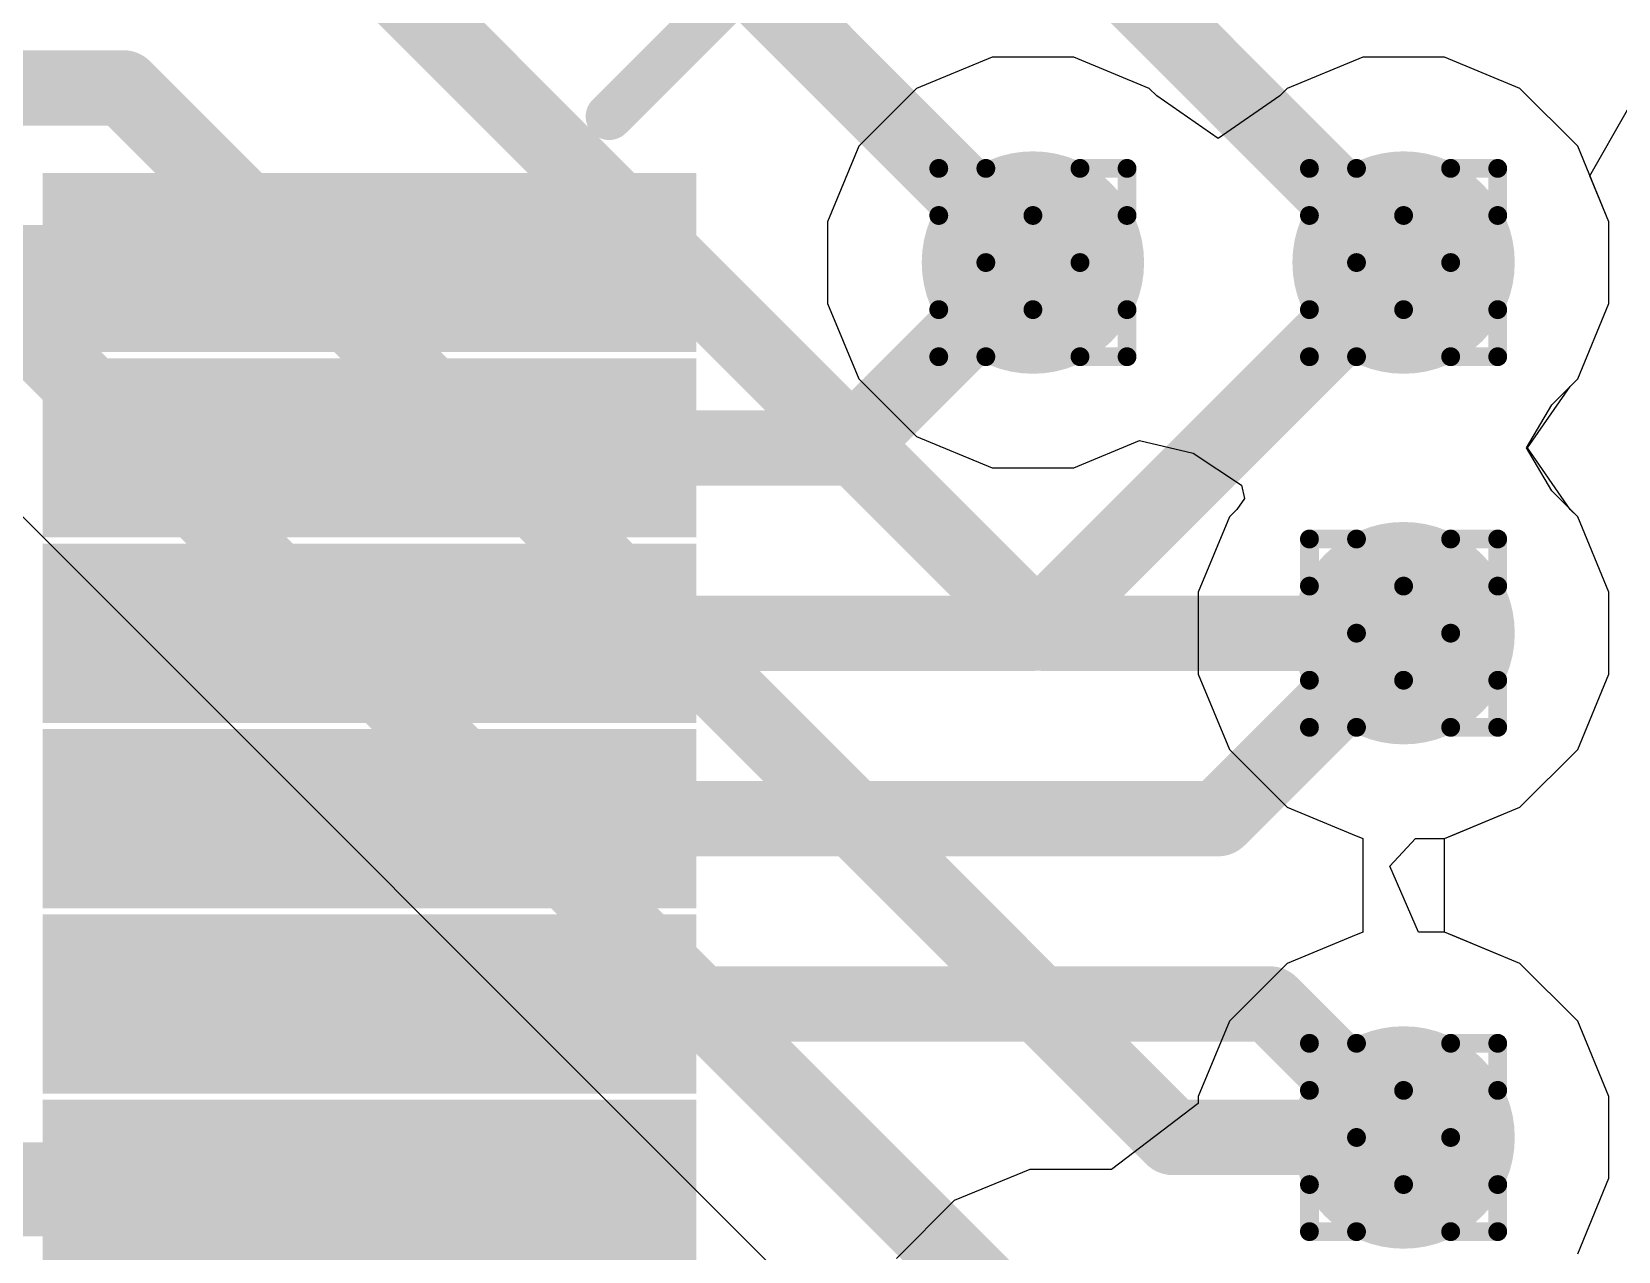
# Model space of a CAD drawing. Header units: inches. Extents: x -11 to 5379, y 0 to 5429.
# Drawn here: x 136.707 to 140.987, y 61.887 to 65.176 of the extents above; entities that cross this region are included whole.
import ezdxf

# ---------------------------------------------------------------- set-up
doc = ezdxf.new("R2010")
doc.units = ezdxf.units.IN
for name, color, linetype in [('Bottom Layer', 5, 'Continuous'), ('Drill Drawing', 1, 'Continuous'), ('GND', 16, 'Continuous'), ('PWR', 76, 'Continuous'), ('Top Layer', 1, 'Continuous'), ('Top Overlay', 2, 'Continuous'), ('Top Paste', 8, 'Continuous'), ('Top Solder', 216, 'Continuous'), ('Via Holes', 16, 'Continuous')]:
    doc.layers.add(name, color=color, linetype=linetype)

# ---------------------------------------------------------------- blocks, each defined once
blk = doc.blocks.new('LQFP_144_20_20__157')
at = {"layer": 'Top Layer'}
for points in [[(-11.46, 8.89), (-9.9, 8.89), (-9.9, 8.61), (-11.46, 8.61)], [(-11.46, 8.39), (-9.9, 8.39), (-9.9, 8.11), (-11.46, 8.11)], [(-11.46, 7.89), (-9.9, 7.89), (-9.9, 7.61), (-11.46, 7.61)], [(-11.46, 7.39), (-9.9, 7.39), (-9.9, 7.11), (-11.46, 7.11)], [(-11.46, 6.89), (-9.9, 6.89), (-9.9, 6.61), (-11.46, 6.61)], [(-11.46, 6.39), (-9.9, 6.39), (-9.9, 6.11), (-11.46, 6.11)]]:
    blk.add_hatch(color=1, dxfattribs=at).paths.add_polyline_path(points)
at = {"layer": 'Top Paste'}
for points in [[(-11.46, 8.89), (-9.9, 8.89), (-9.9, 8.61), (-11.46, 8.61)], [(-11.46, 8.39), (-9.9, 8.39), (-9.9, 8.11), (-11.46, 8.11)], [(-11.46, 7.89), (-9.9, 7.89), (-9.9, 7.61), (-11.46, 7.61)], [(-11.46, 7.39), (-9.9, 7.39), (-9.9, 7.11), (-11.46, 7.11)], [(-11.46, 6.89), (-9.9, 6.89), (-9.9, 6.61), (-11.46, 6.61)], [(-11.46, 6.39), (-9.9, 6.39), (-9.9, 6.11), (-11.46, 6.11)]]:
    blk.add_hatch(color=8, dxfattribs=at).paths.add_polyline_path(points)
at = {"layer": 'Top Solder'}
for points in [[(-11.5616, 8.9916), (-9.7984, 8.9916), (-9.7984, 8.5084), (-11.5616, 8.5084)], [(-11.5616, 8.4916), (-9.7984, 8.4916), (-9.7984, 8.0084), (-11.5616, 8.0084)], [(-11.5616, 7.9916), (-9.7984, 7.9916), (-9.7984, 7.5084), (-11.5616, 7.5084)], [(-11.5616, 7.4916), (-9.7984, 7.4916), (-9.7984, 7.0084), (-11.5616, 7.0084)], [(-11.5616, 6.9916), (-9.7984, 6.9916), (-9.7984, 6.5084), (-11.5616, 6.5084)], [(-11.5616, 6.4916), (-9.7984, 6.4916), (-9.7984, 6.0084), (-11.5616, 6.0084)]]:
    blk.add_hatch(color=216, dxfattribs=at).paths.add_polyline_path(points)
at = {"layer": 'Top Overlay'}
blk.add_lwpolyline([(-10.033, 9.144, 0.127, 0.127, 0), (-9.144, 10.033, 0.127, 0.127, 0)], format="xyseb", dxfattribs=at)
blk.add_lwpolyline([(-10.0648, 9.144, 0.0635, 0.0635, 1), (-10.0013, 9.144, 0.0635, 0.0635, 1)], format="xyseb", close=True, dxfattribs=at)

msp = doc.modelspace()

# ---------------------------------------------------------------- hatches: boundary and pattern name
at = {"layer": 'Bottom Layer'}
h = msp.add_hatch(color=5, dxfattribs=at)
edge = h.paths.add_edge_path()
edge.add_arc((139.4078, 64.5538), 0.3, 0, 360)
h = msp.add_hatch(color=5, dxfattribs=at)
edge = h.paths.add_edge_path()
edge.add_arc((140.4078, 64.5538), 0.3, 0, 360)
h = msp.add_hatch(color=5, dxfattribs=at)
edge = h.paths.add_edge_path()
edge.add_arc((140.4078, 63.5541), 0.3, 0, 360)
h = msp.add_hatch(color=5, dxfattribs=at)
edge = h.paths.add_edge_path()
edge.add_arc((140.4078, 62.1938), 0.3, 0, 360)
at = {"layer": 'GND'}
h = msp.add_hatch(color=16, dxfattribs=at)
edge = h.paths.add_edge_path()
edge.add_arc((139.4078, 64.5538), 0.3, 0, 360)
h = msp.add_hatch(color=16, dxfattribs=at)
edge = h.paths.add_edge_path()
edge.add_arc((140.4078, 64.5538), 0.3, 0, 360)
h = msp.add_hatch(color=16, dxfattribs=at)
edge = h.paths.add_edge_path()
edge.add_arc((140.4078, 63.5541), 0.3, 0, 360)
h = msp.add_hatch(color=16, dxfattribs=at)
edge = h.paths.add_edge_path()
edge.add_arc((140.4078, 62.1938), 0.3, 0, 360)
at = {"layer": 'PWR'}
h = msp.add_hatch(color=76, dxfattribs=at)
edge = h.paths.add_edge_path()
edge.add_arc((139.4078, 64.5538), 0.3, 0, 360)
h = msp.add_hatch(color=76, dxfattribs=at)
edge = h.paths.add_edge_path()
edge.add_arc((140.4078, 64.5538), 0.3, 0, 360)
h = msp.add_hatch(color=76, dxfattribs=at)
edge = h.paths.add_edge_path()
edge.add_arc((140.4078, 63.5541), 0.3, 0, 360)
h = msp.add_hatch(color=76, dxfattribs=at)
edge = h.paths.add_edge_path()
edge.add_arc((140.4078, 62.1938), 0.3, 0, 360)
at = {"layer": 'Top Layer'}
h = msp.add_hatch(color=1, dxfattribs=at)
edge = h.paths.add_edge_path()
edge.add_arc((139.4078, 64.5538), 0.3, 0, 360)
h = msp.add_hatch(color=1, dxfattribs=at)
edge = h.paths.add_edge_path()
edge.add_arc((140.4078, 64.5538), 0.3, 0, 360)
h = msp.add_hatch(color=1, dxfattribs=at)
edge = h.paths.add_edge_path()
edge.add_arc((140.4078, 63.5541), 0.3, 0, 360)
h = msp.add_hatch(color=1, dxfattribs=at)
edge = h.paths.add_edge_path()
edge.add_arc((140.4078, 62.1938), 0.3, 0, 360)
at = {"layer": 'Via Holes'}
h = msp.add_hatch(color=7, dxfattribs=at)
edge = h.paths.add_edge_path()
edge.add_arc((139.4078, 64.5538), 0.15, 0, 360)
h = msp.add_hatch(color=7, dxfattribs=at)
edge = h.paths.add_edge_path()
edge.add_arc((140.4078, 64.5538), 0.15, 0, 360)
h = msp.add_hatch(color=7, dxfattribs=at)
edge = h.paths.add_edge_path()
edge.add_arc((140.4078, 63.5541), 0.15, 0, 360)
h = msp.add_hatch(color=7, dxfattribs=at)
edge = h.paths.add_edge_path()
edge.add_arc((140.4078, 62.1938), 0.15, 0, 360)

# ---------------------------------------------------------------- linework, layer by layer
at = {"layer": 'Bottom Layer'}
msp.add_line((136.3827, 64.1678), (138.9554, 61.5951), dxfattribs=at)
for points in [[(138.4201, 66.5415, 0.2032, 0.2032, 0), (140.4078, 64.5538, 0.2032, 0.2032, 0)], [(137.9223, 66.0393, 0.2032, 0.2032, 0), (139.4078, 64.5538, 0.2032, 0.2032, 0)], [(137.4672, 65.5169, 0.2032, 0.2032, 0), (139.43, 63.5541, 0.2032, 0.2032, 0)], [(132.6282, 65.0249, 0.2032, 0.2032, 0), (136.9542, 65.0249, 0.2032, 0.2032, 0)], [(136.9542, 65.0249, 0.2032, 0.2032, 0), (139.7853, 62.1938, 0.2032, 0.2032, 0)], [(136.5329, 64.5304, 0.2032, 0.2032, 0), (139.5094, 61.5538, 0.2032, 0.2032, 0)], [(139.43, 63.5541, 0.2032, 0.2032, 0), (140.4078, 63.5541, 0.2032, 0.2032, 0)], [(139.7853, 62.1938, 0.2032, 0.2032, 0), (140.4078, 62.1938, 0.2032, 0.2032, 0)]]:
    msp.add_lwpolyline(points, format="xyseb", dxfattribs=at)
for points in [[(136.9034, 65.0249, 0.1016, 0.1016, 1), (137.005, 65.0249, 0.1016, 0.1016, 1)], [(136.9034, 65.0249, 0.1016, 0.1016, 1), (137.005, 65.0249, 0.1016, 0.1016, 1)], [(139.357, 64.5538, 0.1016, 0.1016, 1), (139.4586, 64.5538, 0.1016, 0.1016, 1)], [(140.357, 64.5538, 0.1016, 0.1016, 1), (140.4586, 64.5538, 0.1016, 0.1016, 1)], [(139.3792, 63.5541, 0.1016, 0.1016, 1), (139.4808, 63.5541, 0.1016, 0.1016, 1)], [(139.3792, 63.5541, 0.1016, 0.1016, 1), (139.4808, 63.5541, 0.1016, 0.1016, 1)], [(140.357, 63.5541, 0.1016, 0.1016, 1), (140.4586, 63.5541, 0.1016, 0.1016, 1)], [(139.7345, 62.1938, 0.1016, 0.1016, 1), (139.8361, 62.1938, 0.1016, 0.1016, 1)], [(139.7345, 62.1938, 0.1016, 0.1016, 1), (139.8361, 62.1938, 0.1016, 0.1016, 1)], [(140.357, 62.1938, 0.1016, 0.1016, 1), (140.4586, 62.1938, 0.1016, 0.1016, 1)]]:
    msp.add_lwpolyline(points, format="xyseb", close=True, dxfattribs=at)
at = {"layer": 'Drill Drawing'}
for points in [[(139.1538, 64.6808, 0.0508, 0.0508, 0), (139.1538, 64.8078, 0.0508, 0.0508, 0)], [(139.1538, 64.8078, 0.0508, 0.0508, 0), (139.2808, 64.8078, 0.0508, 0.0508, 0)], [(139.2808, 64.8078, 0.0508, 0.0508, 0), (139.4078, 64.6808, 0.0508, 0.0508, 0)], [(139.4078, 64.6808, 0.0508, 0.0508, 0), (139.5348, 64.8078, 0.0508, 0.0508, 0)], [(139.5348, 64.8078, 0.0508, 0.0508, 0), (139.6618, 64.8078, 0.0508, 0.0508, 0)], [(139.6618, 64.6808, 0.0508, 0.0508, 0), (139.6618, 64.8078, 0.0508, 0.0508, 0)], [(140.1538, 64.6808, 0.0508, 0.0508, 0), (140.1538, 64.8078, 0.0508, 0.0508, 0)], [(140.1538, 64.8078, 0.0508, 0.0508, 0), (140.2808, 64.8078, 0.0508, 0.0508, 0)], [(140.2808, 64.8078, 0.0508, 0.0508, 0), (140.4078, 64.6808, 0.0508, 0.0508, 0)], [(140.4078, 64.6808, 0.0508, 0.0508, 0), (140.5348, 64.8078, 0.0508, 0.0508, 0)], [(140.5348, 64.8078, 0.0508, 0.0508, 0), (140.6618, 64.8078, 0.0508, 0.0508, 0)], [(140.6618, 64.6808, 0.0508, 0.0508, 0), (140.6618, 64.8078, 0.0508, 0.0508, 0)], [(139.1538, 64.6808, 0.0508, 0.0508, 0), (139.2808, 64.5538, 0.0508, 0.0508, 0)], [(139.5348, 64.5538, 0.0508, 0.0508, 0), (139.6618, 64.6808, 0.0508, 0.0508, 0)], [(140.1538, 64.6808, 0.0508, 0.0508, 0), (140.2808, 64.5538, 0.0508, 0.0508, 0)], [(140.5348, 64.5538, 0.0508, 0.0508, 0), (140.6618, 64.6808, 0.0508, 0.0508, 0)], [(139.1538, 64.4268, 0.0508, 0.0508, 0), (139.2808, 64.5538, 0.0508, 0.0508, 0)], [(139.5348, 64.5538, 0.0508, 0.0508, 0), (139.6618, 64.4268, 0.0508, 0.0508, 0)], [(140.1538, 64.4268, 0.0508, 0.0508, 0), (140.2808, 64.5538, 0.0508, 0.0508, 0)], [(140.5348, 64.5538, 0.0508, 0.0508, 0), (140.6618, 64.4268, 0.0508, 0.0508, 0)], [(139.1538, 64.2998, 0.0508, 0.0508, 0), (139.1538, 64.4268, 0.0508, 0.0508, 0)], [(139.2808, 64.2998, 0.0508, 0.0508, 0), (139.4078, 64.4268, 0.0508, 0.0508, 0)], [(139.4078, 64.4268, 0.0508, 0.0508, 0), (139.5348, 64.2998, 0.0508, 0.0508, 0)], [(139.6618, 64.2998, 0.0508, 0.0508, 0), (139.6618, 64.4268, 0.0508, 0.0508, 0)], [(140.1538, 64.2998, 0.0508, 0.0508, 0), (140.1538, 64.4268, 0.0508, 0.0508, 0)], [(140.2808, 64.2998, 0.0508, 0.0508, 0), (140.4078, 64.4268, 0.0508, 0.0508, 0)], [(140.4078, 64.4268, 0.0508, 0.0508, 0), (140.5348, 64.2998, 0.0508, 0.0508, 0)], [(140.6618, 64.2998, 0.0508, 0.0508, 0), (140.6618, 64.4268, 0.0508, 0.0508, 0)], [(139.1538, 64.2998, 0.0508, 0.0508, 0), (139.2808, 64.2998, 0.0508, 0.0508, 0)], [(139.5348, 64.2998, 0.0508, 0.0508, 0), (139.6618, 64.2998, 0.0508, 0.0508, 0)], [(140.1538, 64.2998, 0.0508, 0.0508, 0), (140.2808, 64.2998, 0.0508, 0.0508, 0)], [(140.5348, 64.2998, 0.0508, 0.0508, 0), (140.6618, 64.2998, 0.0508, 0.0508, 0)], [(140.1538, 63.6811, 0.0508, 0.0508, 0), (140.1538, 63.8081, 0.0508, 0.0508, 0)], [(140.1538, 63.8081, 0.0508, 0.0508, 0), (140.2808, 63.8081, 0.0508, 0.0508, 0)], [(140.2808, 63.8081, 0.0508, 0.0508, 0), (140.4078, 63.6811, 0.0508, 0.0508, 0)], [(140.4078, 63.6811, 0.0508, 0.0508, 0), (140.5348, 63.8081, 0.0508, 0.0508, 0)], [(140.5348, 63.8081, 0.0508, 0.0508, 0), (140.6618, 63.8081, 0.0508, 0.0508, 0)], [(140.6618, 63.6811, 0.0508, 0.0508, 0), (140.6618, 63.8081, 0.0508, 0.0508, 0)], [(140.1538, 63.6811, 0.0508, 0.0508, 0), (140.2808, 63.5541, 0.0508, 0.0508, 0)], [(140.5348, 63.5541, 0.0508, 0.0508, 0), (140.6618, 63.6811, 0.0508, 0.0508, 0)], [(140.1538, 63.4271, 0.0508, 0.0508, 0), (140.2808, 63.5541, 0.0508, 0.0508, 0)], [(140.5348, 63.5541, 0.0508, 0.0508, 0), (140.6618, 63.4271, 0.0508, 0.0508, 0)], [(140.1538, 63.3001, 0.0508, 0.0508, 0), (140.1538, 63.4271, 0.0508, 0.0508, 0)], [(140.2808, 63.3001, 0.0508, 0.0508, 0), (140.4078, 63.4271, 0.0508, 0.0508, 0)], [(140.4078, 63.4271, 0.0508, 0.0508, 0), (140.5348, 63.3001, 0.0508, 0.0508, 0)], [(140.6618, 63.3001, 0.0508, 0.0508, 0), (140.6618, 63.4271, 0.0508, 0.0508, 0)], [(140.1538, 63.3001, 0.0508, 0.0508, 0), (140.2808, 63.3001, 0.0508, 0.0508, 0)], [(140.5348, 63.3001, 0.0508, 0.0508, 0), (140.6618, 63.3001, 0.0508, 0.0508, 0)], [(140.1538, 62.3208, 0.0508, 0.0508, 0), (140.1538, 62.4478, 0.0508, 0.0508, 0)], [(140.1538, 62.4478, 0.0508, 0.0508, 0), (140.2808, 62.4478, 0.0508, 0.0508, 0)], [(140.2808, 62.4478, 0.0508, 0.0508, 0), (140.4078, 62.3208, 0.0508, 0.0508, 0)], [(140.4078, 62.3208, 0.0508, 0.0508, 0), (140.5348, 62.4478, 0.0508, 0.0508, 0)], [(140.5348, 62.4478, 0.0508, 0.0508, 0), (140.6618, 62.4478, 0.0508, 0.0508, 0)], [(140.6618, 62.3208, 0.0508, 0.0508, 0), (140.6618, 62.4478, 0.0508, 0.0508, 0)], [(140.1538, 62.3208, 0.0508, 0.0508, 0), (140.2808, 62.1938, 0.0508, 0.0508, 0)], [(140.5348, 62.1938, 0.0508, 0.0508, 0), (140.6618, 62.3208, 0.0508, 0.0508, 0)], [(140.1538, 62.0668, 0.0508, 0.0508, 0), (140.2808, 62.1938, 0.0508, 0.0508, 0)], [(140.5348, 62.1938, 0.0508, 0.0508, 0), (140.6618, 62.0668, 0.0508, 0.0508, 0)], [(140.1538, 61.9398, 0.0508, 0.0508, 0), (140.1538, 62.0668, 0.0508, 0.0508, 0)], [(140.2808, 61.9398, 0.0508, 0.0508, 0), (140.4078, 62.0668, 0.0508, 0.0508, 0)], [(140.4078, 62.0668, 0.0508, 0.0508, 0), (140.5348, 61.9398, 0.0508, 0.0508, 0)], [(140.6618, 61.9398, 0.0508, 0.0508, 0), (140.6618, 62.0668, 0.0508, 0.0508, 0)], [(140.1538, 61.9398, 0.0508, 0.0508, 0), (140.2808, 61.9398, 0.0508, 0.0508, 0)], [(140.5348, 61.9398, 0.0508, 0.0508, 0), (140.6618, 61.9398, 0.0508, 0.0508, 0)]]:
    msp.add_lwpolyline(points, format="xyseb", dxfattribs=at)
for points in [[(139.1411, 64.8078, 0.0254, 0.0254, 1), (139.1665, 64.8078, 0.0254, 0.0254, 1)], [(139.1411, 64.8078, 0.0254, 0.0254, 1), (139.1665, 64.8078, 0.0254, 0.0254, 1)], [(139.2681, 64.8078, 0.0254, 0.0254, 1), (139.2935, 64.8078, 0.0254, 0.0254, 1)], [(139.2681, 64.8078, 0.0254, 0.0254, 1), (139.2935, 64.8078, 0.0254, 0.0254, 1)], [(139.5221, 64.8078, 0.0254, 0.0254, 1), (139.5475, 64.8078, 0.0254, 0.0254, 1)], [(139.5221, 64.8078, 0.0254, 0.0254, 1), (139.5475, 64.8078, 0.0254, 0.0254, 1)], [(139.6491, 64.8078, 0.0254, 0.0254, 1), (139.6745, 64.8078, 0.0254, 0.0254, 1)], [(139.6491, 64.8078, 0.0254, 0.0254, 1), (139.6745, 64.8078, 0.0254, 0.0254, 1)], [(140.1411, 64.8078, 0.0254, 0.0254, 1), (140.1665, 64.8078, 0.0254, 0.0254, 1)], [(140.1411, 64.8078, 0.0254, 0.0254, 1), (140.1665, 64.8078, 0.0254, 0.0254, 1)], [(140.2681, 64.8078, 0.0254, 0.0254, 1), (140.2935, 64.8078, 0.0254, 0.0254, 1)], [(140.2681, 64.8078, 0.0254, 0.0254, 1), (140.2935, 64.8078, 0.0254, 0.0254, 1)], [(140.5221, 64.8078, 0.0254, 0.0254, 1), (140.5475, 64.8078, 0.0254, 0.0254, 1)], [(140.5221, 64.8078, 0.0254, 0.0254, 1), (140.5475, 64.8078, 0.0254, 0.0254, 1)], [(140.6491, 64.8078, 0.0254, 0.0254, 1), (140.6745, 64.8078, 0.0254, 0.0254, 1)], [(140.6491, 64.8078, 0.0254, 0.0254, 1), (140.6745, 64.8078, 0.0254, 0.0254, 1)], [(139.1411, 64.6808, 0.0254, 0.0254, 1), (139.1665, 64.6808, 0.0254, 0.0254, 1)], [(139.1411, 64.6808, 0.0254, 0.0254, 1), (139.1665, 64.6808, 0.0254, 0.0254, 1)], [(139.3951, 64.6808, 0.0254, 0.0254, 1), (139.4205, 64.6808, 0.0254, 0.0254, 1)], [(139.3951, 64.6808, 0.0254, 0.0254, 1), (139.4205, 64.6808, 0.0254, 0.0254, 1)], [(139.6491, 64.6808, 0.0254, 0.0254, 1), (139.6745, 64.6808, 0.0254, 0.0254, 1)], [(139.6491, 64.6808, 0.0254, 0.0254, 1), (139.6745, 64.6808, 0.0254, 0.0254, 1)], [(140.1411, 64.6808, 0.0254, 0.0254, 1), (140.1665, 64.6808, 0.0254, 0.0254, 1)], [(140.1411, 64.6808, 0.0254, 0.0254, 1), (140.1665, 64.6808, 0.0254, 0.0254, 1)], [(140.3951, 64.6808, 0.0254, 0.0254, 1), (140.4205, 64.6808, 0.0254, 0.0254, 1)], [(140.3951, 64.6808, 0.0254, 0.0254, 1), (140.4205, 64.6808, 0.0254, 0.0254, 1)], [(140.6491, 64.6808, 0.0254, 0.0254, 1), (140.6745, 64.6808, 0.0254, 0.0254, 1)], [(140.6491, 64.6808, 0.0254, 0.0254, 1), (140.6745, 64.6808, 0.0254, 0.0254, 1)], [(139.2681, 64.5538, 0.0254, 0.0254, 1), (139.2935, 64.5538, 0.0254, 0.0254, 1)], [(139.2681, 64.5538, 0.0254, 0.0254, 1), (139.2935, 64.5538, 0.0254, 0.0254, 1)], [(139.5221, 64.5538, 0.0254, 0.0254, 1), (139.5475, 64.5538, 0.0254, 0.0254, 1)], [(139.5221, 64.5538, 0.0254, 0.0254, 1), (139.5475, 64.5538, 0.0254, 0.0254, 1)], [(140.2681, 64.5538, 0.0254, 0.0254, 1), (140.2935, 64.5538, 0.0254, 0.0254, 1)], [(140.2681, 64.5538, 0.0254, 0.0254, 1), (140.2935, 64.5538, 0.0254, 0.0254, 1)], [(140.5221, 64.5538, 0.0254, 0.0254, 1), (140.5475, 64.5538, 0.0254, 0.0254, 1)], [(140.5221, 64.5538, 0.0254, 0.0254, 1), (140.5475, 64.5538, 0.0254, 0.0254, 1)], [(139.1411, 64.4268, 0.0254, 0.0254, 1), (139.1665, 64.4268, 0.0254, 0.0254, 1)], [(139.1411, 64.4268, 0.0254, 0.0254, 1), (139.1665, 64.4268, 0.0254, 0.0254, 1)], [(139.3951, 64.4268, 0.0254, 0.0254, 1), (139.4205, 64.4268, 0.0254, 0.0254, 1)], [(139.3951, 64.4268, 0.0254, 0.0254, 1), (139.4205, 64.4268, 0.0254, 0.0254, 1)], [(139.6491, 64.4268, 0.0254, 0.0254, 1), (139.6745, 64.4268, 0.0254, 0.0254, 1)], [(139.6491, 64.4268, 0.0254, 0.0254, 1), (139.6745, 64.4268, 0.0254, 0.0254, 1)], [(140.1411, 64.4268, 0.0254, 0.0254, 1), (140.1665, 64.4268, 0.0254, 0.0254, 1)], [(140.1411, 64.4268, 0.0254, 0.0254, 1), (140.1665, 64.4268, 0.0254, 0.0254, 1)], [(140.3951, 64.4268, 0.0254, 0.0254, 1), (140.4205, 64.4268, 0.0254, 0.0254, 1)], [(140.3951, 64.4268, 0.0254, 0.0254, 1), (140.4205, 64.4268, 0.0254, 0.0254, 1)], [(140.6491, 64.4268, 0.0254, 0.0254, 1), (140.6745, 64.4268, 0.0254, 0.0254, 1)], [(140.6491, 64.4268, 0.0254, 0.0254, 1), (140.6745, 64.4268, 0.0254, 0.0254, 1)], [(139.1411, 64.2998, 0.0254, 0.0254, 1), (139.1665, 64.2998, 0.0254, 0.0254, 1)], [(139.1411, 64.2998, 0.0254, 0.0254, 1), (139.1665, 64.2998, 0.0254, 0.0254, 1)], [(139.2681, 64.2998, 0.0254, 0.0254, 1), (139.2935, 64.2998, 0.0254, 0.0254, 1)], [(139.2681, 64.2998, 0.0254, 0.0254, 1), (139.2935, 64.2998, 0.0254, 0.0254, 1)], [(139.5221, 64.2998, 0.0254, 0.0254, 1), (139.5475, 64.2998, 0.0254, 0.0254, 1)], [(139.5221, 64.2998, 0.0254, 0.0254, 1), (139.5475, 64.2998, 0.0254, 0.0254, 1)], [(139.6491, 64.2998, 0.0254, 0.0254, 1), (139.6745, 64.2998, 0.0254, 0.0254, 1)], [(139.6491, 64.2998, 0.0254, 0.0254, 1), (139.6745, 64.2998, 0.0254, 0.0254, 1)], [(140.1411, 64.2998, 0.0254, 0.0254, 1), (140.1665, 64.2998, 0.0254, 0.0254, 1)], [(140.1411, 64.2998, 0.0254, 0.0254, 1), (140.1665, 64.2998, 0.0254, 0.0254, 1)], [(140.2681, 64.2998, 0.0254, 0.0254, 1), (140.2935, 64.2998, 0.0254, 0.0254, 1)], [(140.2681, 64.2998, 0.0254, 0.0254, 1), (140.2935, 64.2998, 0.0254, 0.0254, 1)], [(140.5221, 64.2998, 0.0254, 0.0254, 1), (140.5475, 64.2998, 0.0254, 0.0254, 1)], [(140.5221, 64.2998, 0.0254, 0.0254, 1), (140.5475, 64.2998, 0.0254, 0.0254, 1)], [(140.6491, 64.2998, 0.0254, 0.0254, 1), (140.6745, 64.2998, 0.0254, 0.0254, 1)], [(140.6491, 64.2998, 0.0254, 0.0254, 1), (140.6745, 64.2998, 0.0254, 0.0254, 1)], [(140.1411, 63.8081, 0.0254, 0.0254, 1), (140.1665, 63.8081, 0.0254, 0.0254, 1)], [(140.1411, 63.8081, 0.0254, 0.0254, 1), (140.1665, 63.8081, 0.0254, 0.0254, 1)], [(140.2681, 63.8081, 0.0254, 0.0254, 1), (140.2935, 63.8081, 0.0254, 0.0254, 1)], [(140.2681, 63.8081, 0.0254, 0.0254, 1), (140.2935, 63.8081, 0.0254, 0.0254, 1)], [(140.5221, 63.8081, 0.0254, 0.0254, 1), (140.5475, 63.8081, 0.0254, 0.0254, 1)], [(140.5221, 63.8081, 0.0254, 0.0254, 1), (140.5475, 63.8081, 0.0254, 0.0254, 1)], [(140.6491, 63.8081, 0.0254, 0.0254, 1), (140.6745, 63.8081, 0.0254, 0.0254, 1)], [(140.6491, 63.8081, 0.0254, 0.0254, 1), (140.6745, 63.8081, 0.0254, 0.0254, 1)], [(140.1411, 63.6811, 0.0254, 0.0254, 1), (140.1665, 63.6811, 0.0254, 0.0254, 1)], [(140.1411, 63.6811, 0.0254, 0.0254, 1), (140.1665, 63.6811, 0.0254, 0.0254, 1)], [(140.3951, 63.6811, 0.0254, 0.0254, 1), (140.4205, 63.6811, 0.0254, 0.0254, 1)], [(140.3951, 63.6811, 0.0254, 0.0254, 1), (140.4205, 63.6811, 0.0254, 0.0254, 1)], [(140.6491, 63.6811, 0.0254, 0.0254, 1), (140.6745, 63.6811, 0.0254, 0.0254, 1)], [(140.6491, 63.6811, 0.0254, 0.0254, 1), (140.6745, 63.6811, 0.0254, 0.0254, 1)], [(140.2681, 63.5541, 0.0254, 0.0254, 1), (140.2935, 63.5541, 0.0254, 0.0254, 1)], [(140.2681, 63.5541, 0.0254, 0.0254, 1), (140.2935, 63.5541, 0.0254, 0.0254, 1)], [(140.5221, 63.5541, 0.0254, 0.0254, 1), (140.5475, 63.5541, 0.0254, 0.0254, 1)], [(140.5221, 63.5541, 0.0254, 0.0254, 1), (140.5475, 63.5541, 0.0254, 0.0254, 1)], [(140.1411, 63.4271, 0.0254, 0.0254, 1), (140.1665, 63.4271, 0.0254, 0.0254, 1)], [(140.1411, 63.4271, 0.0254, 0.0254, 1), (140.1665, 63.4271, 0.0254, 0.0254, 1)], [(140.3951, 63.4271, 0.0254, 0.0254, 1), (140.4205, 63.4271, 0.0254, 0.0254, 1)], [(140.3951, 63.4271, 0.0254, 0.0254, 1), (140.4205, 63.4271, 0.0254, 0.0254, 1)], [(140.6491, 63.4271, 0.0254, 0.0254, 1), (140.6745, 63.4271, 0.0254, 0.0254, 1)], [(140.6491, 63.4271, 0.0254, 0.0254, 1), (140.6745, 63.4271, 0.0254, 0.0254, 1)], [(140.1411, 63.3001, 0.0254, 0.0254, 1), (140.1665, 63.3001, 0.0254, 0.0254, 1)], [(140.1411, 63.3001, 0.0254, 0.0254, 1), (140.1665, 63.3001, 0.0254, 0.0254, 1)], [(140.2681, 63.3001, 0.0254, 0.0254, 1), (140.2935, 63.3001, 0.0254, 0.0254, 1)], [(140.2681, 63.3001, 0.0254, 0.0254, 1), (140.2935, 63.3001, 0.0254, 0.0254, 1)], [(140.5221, 63.3001, 0.0254, 0.0254, 1), (140.5475, 63.3001, 0.0254, 0.0254, 1)], [(140.5221, 63.3001, 0.0254, 0.0254, 1), (140.5475, 63.3001, 0.0254, 0.0254, 1)], [(140.6491, 63.3001, 0.0254, 0.0254, 1), (140.6745, 63.3001, 0.0254, 0.0254, 1)], [(140.6491, 63.3001, 0.0254, 0.0254, 1), (140.6745, 63.3001, 0.0254, 0.0254, 1)], [(140.1411, 62.4478, 0.0254, 0.0254, 1), (140.1665, 62.4478, 0.0254, 0.0254, 1)], [(140.1411, 62.4478, 0.0254, 0.0254, 1), (140.1665, 62.4478, 0.0254, 0.0254, 1)], [(140.2681, 62.4478, 0.0254, 0.0254, 1), (140.2935, 62.4478, 0.0254, 0.0254, 1)], [(140.2681, 62.4478, 0.0254, 0.0254, 1), (140.2935, 62.4478, 0.0254, 0.0254, 1)], [(140.5221, 62.4478, 0.0254, 0.0254, 1), (140.5475, 62.4478, 0.0254, 0.0254, 1)], [(140.5221, 62.4478, 0.0254, 0.0254, 1), (140.5475, 62.4478, 0.0254, 0.0254, 1)], [(140.6491, 62.4478, 0.0254, 0.0254, 1), (140.6745, 62.4478, 0.0254, 0.0254, 1)], [(140.6491, 62.4478, 0.0254, 0.0254, 1), (140.6745, 62.4478, 0.0254, 0.0254, 1)], [(140.1411, 62.3208, 0.0254, 0.0254, 1), (140.1665, 62.3208, 0.0254, 0.0254, 1)], [(140.1411, 62.3208, 0.0254, 0.0254, 1), (140.1665, 62.3208, 0.0254, 0.0254, 1)], [(140.3951, 62.3208, 0.0254, 0.0254, 1), (140.4205, 62.3208, 0.0254, 0.0254, 1)], [(140.3951, 62.3208, 0.0254, 0.0254, 1), (140.4205, 62.3208, 0.0254, 0.0254, 1)], [(140.6491, 62.3208, 0.0254, 0.0254, 1), (140.6745, 62.3208, 0.0254, 0.0254, 1)], [(140.6491, 62.3208, 0.0254, 0.0254, 1), (140.6745, 62.3208, 0.0254, 0.0254, 1)], [(140.2681, 62.1938, 0.0254, 0.0254, 1), (140.2935, 62.1938, 0.0254, 0.0254, 1)], [(140.2681, 62.1938, 0.0254, 0.0254, 1), (140.2935, 62.1938, 0.0254, 0.0254, 1)], [(140.5221, 62.1938, 0.0254, 0.0254, 1), (140.5475, 62.1938, 0.0254, 0.0254, 1)], [(140.5221, 62.1938, 0.0254, 0.0254, 1), (140.5475, 62.1938, 0.0254, 0.0254, 1)], [(140.1411, 62.0668, 0.0254, 0.0254, 1), (140.1665, 62.0668, 0.0254, 0.0254, 1)], [(140.1411, 62.0668, 0.0254, 0.0254, 1), (140.1665, 62.0668, 0.0254, 0.0254, 1)], [(140.3951, 62.0668, 0.0254, 0.0254, 1), (140.4205, 62.0668, 0.0254, 0.0254, 1)], [(140.3951, 62.0668, 0.0254, 0.0254, 1), (140.4205, 62.0668, 0.0254, 0.0254, 1)], [(140.6491, 62.0668, 0.0254, 0.0254, 1), (140.6745, 62.0668, 0.0254, 0.0254, 1)], [(140.6491, 62.0668, 0.0254, 0.0254, 1), (140.6745, 62.0668, 0.0254, 0.0254, 1)], [(140.1411, 61.9398, 0.0254, 0.0254, 1), (140.1665, 61.9398, 0.0254, 0.0254, 1)], [(140.1411, 61.9398, 0.0254, 0.0254, 1), (140.1665, 61.9398, 0.0254, 0.0254, 1)], [(140.2681, 61.9398, 0.0254, 0.0254, 1), (140.2935, 61.9398, 0.0254, 0.0254, 1)], [(140.2681, 61.9398, 0.0254, 0.0254, 1), (140.2935, 61.9398, 0.0254, 0.0254, 1)], [(140.5221, 61.9398, 0.0254, 0.0254, 1), (140.5475, 61.9398, 0.0254, 0.0254, 1)], [(140.5221, 61.9398, 0.0254, 0.0254, 1), (140.5475, 61.9398, 0.0254, 0.0254, 1)], [(140.6491, 61.9398, 0.0254, 0.0254, 1), (140.6745, 61.9398, 0.0254, 0.0254, 1)], [(140.6491, 61.9398, 0.0254, 0.0254, 1), (140.6745, 61.9398, 0.0254, 0.0254, 1)]]:
    msp.add_lwpolyline(points, format="xyseb", close=True, dxfattribs=at)
at = {"layer": 'GND'}
for p, q in [((139.2976, 65.1078), (139.094, 65.0235)), ((139.518, 65.1078), (139.2976, 65.1078)), ((139.7216, 65.0235), (139.518, 65.1078)), ((140.2976, 65.1078), (140.094, 65.0235)), ((140.518, 65.1078), (140.2976, 65.1078)), ((140.7216, 65.0235), (140.518, 65.1078)), ((139.094, 65.0235), (138.9382, 64.8676)), ((139.7419, 65.0032), (139.7216, 65.0235)), ((140.094, 65.0235), (140.0737, 65.0032)), ((140.8775, 64.8676), (140.7216, 65.0235)), ((139.9078, 64.8886), (139.7419, 65.0032)), ((140.0737, 65.0032), (139.9078, 64.8886)), ((138.9382, 64.8676), (138.8538, 64.664)), ((140.9618, 64.664), (140.8775, 64.8676)), ((138.8538, 64.664), (138.8538, 64.4436)), ((140.9618, 64.4436), (140.9618, 64.664)), ((138.8538, 64.4436), (138.9382, 64.24)), ((140.8775, 64.24), (140.9618, 64.4436)), ((138.9382, 64.24), (139.094, 64.0842)), ((140.7425, 64.054), (140.8574, 64.2199)), ((140.8574, 64.2199), (140.8775, 64.24)), ((139.094, 64.0842), (139.2976, 63.9998)), ((139.518, 63.9998), (139.6956, 64.0734)), ((139.6956, 64.0734), (139.84, 64.0394)), ((139.84, 64.0394), (139.9701, 63.9533)), ((140.8574, 63.888), (140.7425, 64.054)), ((139.2976, 63.9998), (139.518, 63.9998)), ((139.9701, 63.9533), (139.9785, 63.9173)), ((139.9785, 63.9173), (139.9583, 63.888)), ((139.9382, 63.8679), (139.8538, 63.6643)), ((139.9583, 63.888), (139.9382, 63.8679)), ((140.8775, 63.8679), (140.8574, 63.888)), ((140.9618, 63.6643), (140.8775, 63.8679)), ((139.8538, 63.6643), (139.8538, 63.4439)), ((140.9618, 63.4439), (140.9618, 63.6643)), ((139.8538, 63.4439), (139.9382, 63.2403)), ((140.8775, 63.2403), (140.9618, 63.4439)), ((139.9382, 63.2403), (140.094, 63.0845)), ((140.7216, 63.0845), (140.8775, 63.2403)), ((140.094, 63.0845), (140.2689, 63.012)), ((140.5467, 63.012), (140.7216, 63.0845)), ((140.2689, 63.012), (140.2976, 63.0001)), ((140.518, 63.0001), (140.5467, 63.012)), ((140.2976, 63.0001), (140.2976, 62.7478)), ((140.518, 62.7478), (140.518, 63.0001)), ((140.2689, 62.7359), (140.094, 62.6635)), ((140.2976, 62.7478), (140.2689, 62.7359)), ((140.5467, 62.7359), (140.518, 62.7478)), ((140.7216, 62.6635), (140.5467, 62.7359)), ((140.094, 62.6635), (139.9382, 62.5076)), ((140.8775, 62.5076), (140.7216, 62.6635)), ((139.9382, 62.5076), (139.8538, 62.304)), ((140.9618, 62.304), (140.8775, 62.5076)), ((139.8538, 62.2857), (139.6196, 62.1078)), ((139.8538, 62.304), (139.8538, 62.2857)), ((140.9618, 62.0836), (140.9618, 62.304)), ((139.3992, 62.1078), (139.1956, 62.0235)), ((139.6196, 62.1078), (139.3992, 62.1078)), ((140.8775, 61.88), (140.9618, 62.0836)), ((139.1956, 62.0235), (139.0398, 61.8676))]:
    msp.add_line(p, q, dxfattribs=at)
at = {"layer": 'PWR'}
for p, q in [((139.2976, 65.1078), (139.094, 65.0235)), ((139.518, 65.1078), (139.2976, 65.1078)), ((139.7216, 65.0235), (139.518, 65.1078)), ((140.2976, 65.1078), (140.094, 65.0235)), ((140.518, 65.1078), (140.2976, 65.1078)), ((140.7216, 65.0235), (140.518, 65.1078)), ((139.094, 65.0235), (138.9382, 64.8676)), ((139.7419, 65.0032), (139.7216, 65.0235)), ((140.094, 65.0235), (140.0737, 65.0032)), ((140.8775, 64.8676), (140.7216, 65.0235)), ((139.9078, 64.8886), (139.7419, 65.0032)), ((140.0737, 65.0032), (139.9078, 64.8886)), ((138.9382, 64.8676), (138.8538, 64.664)), ((140.9618, 64.664), (140.8775, 64.8676)), ((138.8538, 64.664), (138.8538, 64.4436)), ((140.9618, 64.4436), (140.9618, 64.664)), ((138.8538, 64.4436), (138.9382, 64.24)), ((140.8775, 64.24), (140.9618, 64.4436)), ((138.9382, 64.24), (139.094, 64.0842)), ((140.7425, 64.054), (140.8574, 64.2199)), ((140.8574, 64.2199), (140.8775, 64.24)), ((139.094, 64.0842), (139.2976, 63.9998)), ((139.518, 63.9998), (139.6956, 64.0734)), ((139.6956, 64.0734), (139.84, 64.0394)), ((139.84, 64.0394), (139.9701, 63.9533)), ((140.8574, 63.888), (140.7425, 64.054)), ((139.2976, 63.9998), (139.518, 63.9998)), ((139.9701, 63.9533), (139.9785, 63.9173)), ((139.9785, 63.9173), (139.9583, 63.888)), ((139.9382, 63.8679), (139.8538, 63.6643)), ((139.9583, 63.888), (139.9382, 63.8679)), ((140.8775, 63.8679), (140.8574, 63.888)), ((140.9618, 63.6643), (140.8775, 63.8679)), ((139.8538, 63.6643), (139.8538, 63.4439)), ((140.9618, 63.4439), (140.9618, 63.6643)), ((139.8538, 63.4439), (139.9382, 63.2403)), ((140.8775, 63.2403), (140.9618, 63.4439)), ((139.9382, 63.2403), (140.094, 63.0845)), ((140.7216, 63.0845), (140.8775, 63.2403)), ((140.094, 63.0845), (140.2689, 63.012)), ((140.5467, 63.012), (140.7216, 63.0845)), ((140.2689, 63.012), (140.2976, 63.0001)), ((140.518, 63.0001), (140.5467, 63.012)), ((140.2976, 63.0001), (140.2976, 62.7478)), ((140.518, 62.7478), (140.518, 63.0001)), ((140.2689, 62.7359), (140.094, 62.6635)), ((140.2976, 62.7478), (140.2689, 62.7359)), ((140.5467, 62.7359), (140.518, 62.7478)), ((140.7216, 62.6635), (140.5467, 62.7359)), ((140.094, 62.6635), (139.9382, 62.5076)), ((140.8775, 62.5076), (140.7216, 62.6635)), ((139.9382, 62.5076), (139.8538, 62.304)), ((140.9618, 62.304), (140.8775, 62.5076)), ((139.8538, 62.2857), (139.6196, 62.1078)), ((139.8538, 62.304), (139.8538, 62.2857)), ((140.9618, 62.0836), (140.9618, 62.304)), ((139.3992, 62.1078), (139.1956, 62.0235)), ((139.6196, 62.1078), (139.3992, 62.1078)), ((140.8775, 61.88), (140.9618, 62.0836)), ((139.1956, 62.0235), (139.0398, 61.8676))]:
    msp.add_line(p, q, dxfattribs=at)
at = {"layer": 'Top Layer'}
for p, q in [((140.9107, 64.7875), (141.0121, 64.9653)), ((140.9618, 64.664), (140.9107, 64.7875)), ((140.9618, 64.4436), (140.9618, 64.664)), ((140.8775, 64.24), (140.9618, 64.4436)), ((140.8076, 64.1701), (140.8775, 64.24)), ((140.7394, 64.054), (140.8076, 64.1701)), ((140.8076, 63.9378), (140.7394, 64.054)), ((140.8775, 63.8679), (140.8076, 63.9378)), ((140.9618, 63.6643), (140.8775, 63.8679)), ((140.9618, 63.4439), (140.9618, 63.6643)), ((140.8775, 63.2403), (140.9618, 63.4439)), ((140.7216, 63.0845), (140.8775, 63.2403)), ((140.518, 63.0001), (140.7216, 63.0845)), ((140.3706, 62.9256), (140.4396, 63.0001)), ((140.4396, 63.0001), (140.518, 63.0001)), ((140.4482, 62.7478), (140.3706, 62.9256)), ((140.518, 62.7478), (140.4482, 62.7478)), ((140.7216, 62.6635), (140.518, 62.7478)), ((140.8775, 62.5076), (140.7216, 62.6635)), ((140.9618, 62.304), (140.8775, 62.5076)), ((140.9618, 62.0836), (140.9618, 62.304)), ((140.8775, 61.88), (140.9618, 62.0836))]:
    msp.add_line(p, q, dxfattribs=at)
for points in [[(133.0133, 64.5538, 0.2032, 0.2032, 0), (137.6178, 64.5538, 0.2032, 0.2032, 0)], [(138.9078, 64.0538, 0.2032, 0.2032, 0), (139.4078, 64.5538, 0.2032, 0.2032, 0)], [(139.4078, 63.5538, 0.2032, 0.2032, 0), (140.4078, 64.5538, 0.2032, 0.2032, 0)], [(137.6178, 64.0538, 0.2032, 0.2032, 0), (138.9078, 64.0538, 0.2032, 0.2032, 0)], [(137.6178, 63.5538, 0.2032, 0.2032, 0), (139.4078, 63.5538, 0.2032, 0.2032, 0)], [(139.9075, 63.0538, 0.2032, 0.2032, 0), (140.4078, 63.5541, 0.2032, 0.2032, 0)], [(137.6178, 63.0538, 0.2032, 0.2032, 0), (139.9075, 63.0538, 0.2032, 0.2032, 0)], [(137.6178, 62.5538, 0.2032, 0.2032, 0), (140.0478, 62.5538, 0.2032, 0.2032, 0)], [(140.0478, 62.5538, 0.2032, 0.2032, 0), (140.4078, 62.1938, 0.2032, 0.2032, 0)], [(136.0804, 62.0538, 0.254, 0.254, 0), (137.6178, 62.0538, 0.254, 0.254, 0)]]:
    msp.add_lwpolyline(points, format="xyseb", dxfattribs=at)
for points in [[(137.567, 64.5538, 0.1016, 0.1016, 1), (137.6686, 64.5538, 0.1016, 0.1016, 1)], [(139.357, 64.5538, 0.1016, 0.1016, 1), (139.4586, 64.5538, 0.1016, 0.1016, 1)], [(140.357, 64.5538, 0.1016, 0.1016, 1), (140.4586, 64.5538, 0.1016, 0.1016, 1)], [(137.567, 64.0538, 0.1016, 0.1016, 1), (137.6686, 64.0538, 0.1016, 0.1016, 1)], [(138.857, 64.0538, 0.1016, 0.1016, 1), (138.9586, 64.0538, 0.1016, 0.1016, 1)], [(138.857, 64.0538, 0.1016, 0.1016, 1), (138.9586, 64.0538, 0.1016, 0.1016, 1)], [(137.567, 63.5538, 0.1016, 0.1016, 1), (137.6686, 63.5538, 0.1016, 0.1016, 1)], [(139.357, 63.5538, 0.1016, 0.1016, 1), (139.4586, 63.5538, 0.1016, 0.1016, 1)], [(139.357, 63.5538, 0.1016, 0.1016, 1), (139.4586, 63.5538, 0.1016, 0.1016, 1)], [(140.357, 63.5541, 0.1016, 0.1016, 1), (140.4586, 63.5541, 0.1016, 0.1016, 1)], [(137.567, 63.0538, 0.1016, 0.1016, 1), (137.6686, 63.0538, 0.1016, 0.1016, 1)], [(139.8567, 63.0538, 0.1016, 0.1016, 1), (139.9583, 63.0538, 0.1016, 0.1016, 1)], [(139.8567, 63.0538, 0.1016, 0.1016, 1), (139.9583, 63.0538, 0.1016, 0.1016, 1)], [(137.567, 62.5538, 0.1016, 0.1016, 1), (137.6686, 62.5538, 0.1016, 0.1016, 1)], [(139.997, 62.5538, 0.1016, 0.1016, 1), (140.0986, 62.5538, 0.1016, 0.1016, 1)], [(139.997, 62.5538, 0.1016, 0.1016, 1), (140.0986, 62.5538, 0.1016, 0.1016, 1)], [(140.357, 62.1938, 0.1016, 0.1016, 1), (140.4586, 62.1938, 0.1016, 0.1016, 1)], [(137.5543, 62.0538, 0.127, 0.127, 1), (137.6813, 62.0538, 0.127, 0.127, 1)]]:
    msp.add_lwpolyline(points, format="xyseb", close=True, dxfattribs=at)

# ---------------------------------------------------------------- block references
msp.add_blockref('LQFP_144_20_20__157', (148.2978, 55.8038))

doc.saveas('drawing.dxf')
